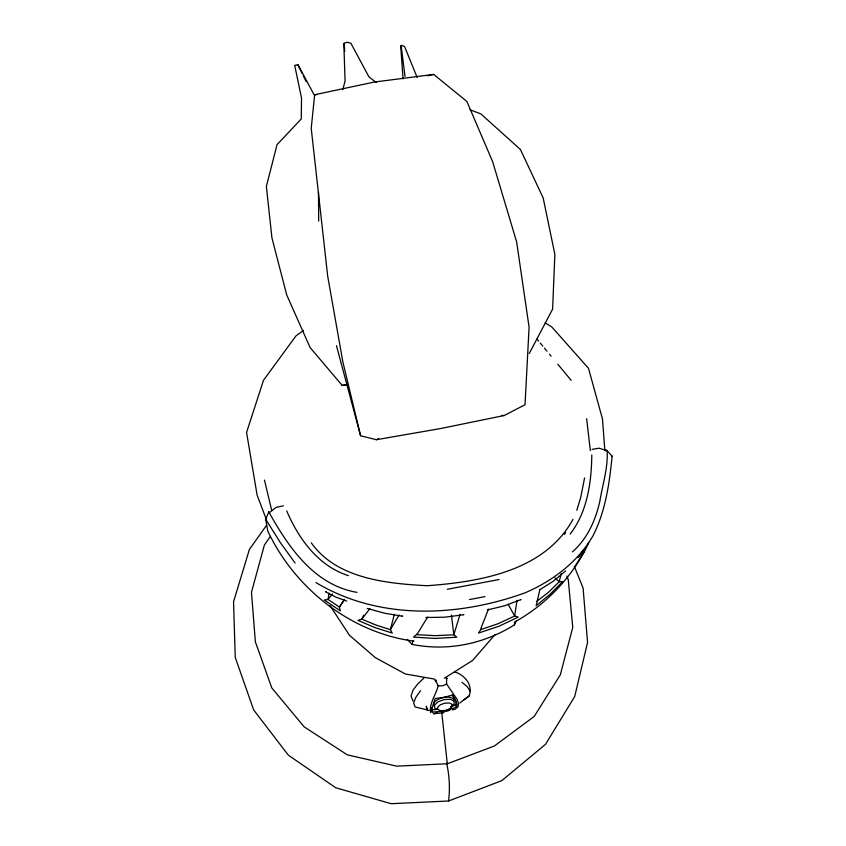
<?xml version="1.0" encoding="UTF-8"?>
<svg xmlns="http://www.w3.org/2000/svg" width="846" height="846" viewBox="0 0 846 846"><rect width="100%" height="100%" fill="white"/><g stroke="black" fill="none" stroke-linecap="round" stroke-linejoin="round"><path stroke-width="1.27" d="M417.12 77.409L404.642 46.71L401.903 45.335L401.099 45.568L400.919 48.931L403.056 78.847M452.335 709.815L454.714 709.434L457.898 706.981L458.606 703.544L456.956 699.113L446.614 684.044L446.603 678.259M401.099 45.568L405.012 76.426M591.798 455.021C591.46 482.421 587.388 511.777 570.141 534.101M416.919 634.183L413.525 637.091L435.193 638.444L456.808 637.207L453.826 634.764L435.362 635.674L416.867 634.669L427.706 616.977M314.659 94.741L311.222 128.317L327.666 275.976L342.81 361.665L360.586 435.785L376.385 439.709L440.777 428.51L504.237 415.513L525.028 404.726L529.099 327.222L516.642 241.914L492.626 161.639L466.876 101.467L433.67 74.416L374.038 82.094L314.659 94.741L317.113 94.541M266.627 525.176L249.39 549.466L233.549 601.813L235.241 657.395L253.694 709.974L288.327 755.161L335.746 787.753L391.148 803.7L448.528 801.003C450.22 788.451 449.353 775.539 446.646 763.177M517.033 600.269L514.685 616.004L498.125 623.682L480.761 629.614L478.519 633.051L498.929 626.262L518.249 617.094L514.685 616.004L508.108 604.245M329.073 593.109L328.058 599.444L339.394 607.068L340.325 610.833L324.293 600.015L328.058 599.444L332.351 593.966M456.406 707.161L457.03 704.136L455.434 699.875L452.324 694.989L444.065 697.474L435.182 698.479L431.629 709.318L432.19 712.11L444.615 711.148L456.406 707.161L455.582 705.014L456.174 702.064L452.631 695.105M584.575 477.958L580.663 497.67L576.803 510.297M539.843 589.778L536.153 605.662L550.09 594.273L562.738 581.562L559.195 581.741L548.578 592.211L536.755 601.358M407.254 639.417L412.108 644.43C447.523 651.431 483.88 644.07 514.347 624.877L515.077 621.778L516.145 621.207C547.658 603.293 573.482 575.566 588.784 542.677M561.226 573.588L559.195 581.741L554.976 577.903M459.801 702.963L469.149 695.951C473.379 685.112 464.676 674.854 454.535 671.872M412.108 644.43L412.943 641.131L413.948 641.099L412.605 640.993C349.736 632.004 294.334 587.79 267.717 530.886L265.739 519.275L268.774 511.851C288.285 546.95 314.13 585.062 357.023 592.369M342.82 89.602L345.073 80.983L343.857 44.161L344.185 43.305L346.987 42.3L350.826 43.135L368.951 76.88L376.216 82.485M394.405 614.207L390.355 629.667L392.29 633.062L374.82 627.573L357.985 620.372L361.824 619.145L369.966 608.57M459.981 614.587L453.826 634.764L451.447 615.031M539.685 589.821L553.21 581.255L565.583 570.944M435.5 680.321L438.154 685.757C436.155 694.735 429.028 703.163 430.572 712.554M488.459 609.099L480.613 629.138M514.347 624.877L516.145 621.207M363.664 615.179L361.824 619.145L375.878 625.004L390.355 629.667L399.101 614.989M605.662 450.918L606.085 450.051L607.121 450.696L612.123 456.195C609.458 483.087 605.609 511.143 593.067 535.592C578.061 561.913 552.597 580.916 525.144 592.813C457.834 617.125 379.019 620.52 315.918 582.556M529.289 353.417L552.607 309.139L554.87 254.318L543.174 197.964L520.427 149.488L480.877 113.914L470.006 109.747M572.975 519.328C544.94 570.807 480.401 581.858 427.23 585.718C387.003 583.592 336.645 578.78 311.307 542.836M578.188 557.271L579.542 555.061M343.952 600.174L339.394 607.068L344.333 599.973M564.314 534.535L565.593 532.642M574.846 566.545L584.66 551.021L582.027 551.634M270.297 536.512L264.375 545.057L251.474 592.274L255.365 641.828L271.788 687.914L304.243 726.926L347.346 754.854L396.689 766.159L447.407 763.748L494.392 745.992L534.207 716.446L560.306 674.822L572.753 627.383L568.258 579.7L566.894 576.063M420.578 690.632L415.894 697.252L413.631 702.952L415.111 706.949L429.134 710.397M584.195 550.397L578.167 557.503M487.296 609.955L504.449 605.831L521.051 599.613L520.48 599.528M495.132 634.447L472.66 660.398L444.393 678.206M572.414 551.856C587.251 538.987 595.563 520.279 599.814 501.435C602.521 484.642 608.211 467.785 607.121 450.696L599.031 448.2L592.158 449.363M423.983 678.058L417.945 683.716L413.102 689.998L411.04 696.057L413.017 701.08M450.548 707.351L454.143 704.115L454.006 701.038L450.167 699.304L444.076 699.589L438.091 701.789L434.506 705.046L434.696 708.113L440.629 710.725L445.091 710.503L449.49 708.895L452.145 706.505L452.039 704.242L449.205 702.963L444.71 703.185L440.29 704.803L437.646 707.203L437.773 709.466M463.523 700.054L469.149 695.951M303.503 330.416L296.026 335.841L263.487 380.309L246.567 432.465L257.11 495.09L265.94 518.408M425.855 617.506L444.636 617.21L463.904 614.704L463.375 614.503M376.385 439.709L378.648 438.545M446.614 684.044L442.638 685.852L438.154 685.757M515.098 621.768L515.806 621.472M269.567 512.549L276.261 507.283L283.325 505.897M448.528 801.003L501.826 780.636L545.501 744.343L574.72 696.512L587.558 642.505L583.106 588.118L574.307 566.312M450.992 706.579L455.582 705.014M446.233 711.338L449.966 710.206M433.3 713.813L437.213 712.808M427.431 75.802L433.67 74.416M314.109 94.826L298.31 65.269L297.739 64.592L294.715 65.449L301.525 98.094L301.261 118.948L277.044 144.666L266.363 186.448L271.936 237.853L286.688 294.884L310.101 347.537L342.239 385.501L347.262 384.391M342.239 385.501L347.368 384.38M484.98 596.62L469.467 599.56M447.301 589.292L499.098 579.51M434.051 713.749L444.118 712.639M431.629 708.007L431.978 709.826L438.038 709.382M326.101 591.798L325.53 591.788L335.894 597.117L346.754 601.104M501.615 415.439L504.237 415.513M400.919 47.513L401.533 47.545M434.738 679.137L405.34 673.976L375.328 657.649L349.398 635.198L329.961 605.482M367.227 608.433L384.549 613.202L402.58 616.248L402.136 615.909M348.351 575.618C318.255 566.059 298.649 538.786 286.731 510.952M545.141 322.876L551.803 326.947L588.488 368.306L602.479 418.939L604.816 450.262M611.521 455.814L612.123 456.195M461.927 682.246L467.394 686.793L470.249 691.436M265.739 519.275L280.206 542.413L295.117 563.055M536.946 339.077L538.616 341.097M540.287 343.106L542.794 346.12M544.464 348.14L546.96 351.153M549.466 354.178L551.137 356.187M557.821 364.235L571.177 380.34M302.096 73.369L297.739 64.592M303.27 75.738L306.21 81.65M447.259 763.42L441.718 712.247M336.454 345.676L360.586 435.785M264.481 480.105L271.703 510.402M268.774 511.851L268.901 512.634M344.185 43.305L344.734 51.373M586.638 418.696L590.339 450.558M434.135 705.85L433.829 702.74C438.64 697.59 447.174 695.116 453.541 698.69L453.562 700.795M431.978 709.826L432.19 712.11M318.487 192.264L318.688 221.049M436.05 680.311L435.849 680.893L434.95 680.321L436.05 680.311M446.921 678.281L446.286 678.238L446.921 678.281M427.219 709.857L426.331 706.399L427.219 709.857"/></g></svg>
